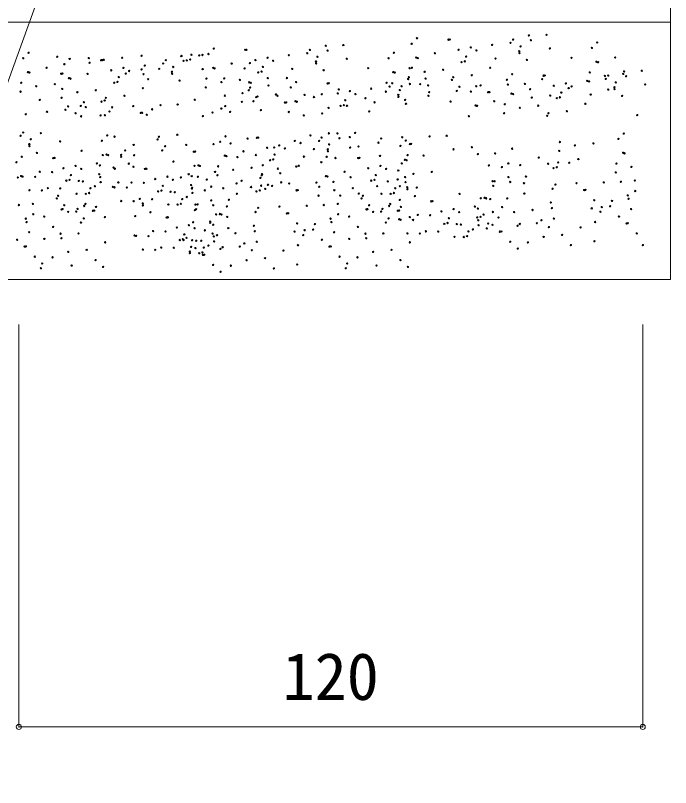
# Model space of a CAD drawing. Units: millimetres, scale not verified. Extents: x -1008 to 992, y -668 to 682.
# Drawn here: x 160.2 to 287.4, y -154.6 to -4.5 of the extents above; entities that cross this region are included whole.
import ezdxf
from ezdxf.enums import TextEntityAlignment as Align

# ---------------------------------------------------------------- set-up
doc = ezdxf.new("R2010")
doc.units = ezdxf.units.MM
doc.header["$LTSCALE"] = 2
doc.header["$PDMODE"] = 32
doc.header["$PDSIZE"] = 1
for name, color, linetype, lineweight in [('0-1', 7, 'Continuous', 18), ('0-5', 7, 'Continuous', 18), ('0-6', 7, 'Continuous', 18), ('0-7', 7, 'Continuous', 18)]:
    doc.layers.add(name, color=color, linetype=linetype, lineweight=lineweight)
doc.styles.add('ＭＳ ゴシック', font='')
doc.styles.get('ＭＳ ゴシック').set_extended_font_data('MS Gothic')

msp = doc.modelspace()

# ---------------------------------------------------------------- linework, layer by layer
at = {"layer": '0-1'}
msp.add_line((-671.751, -5.85), (287.432, -5.85), dxfattribs=at)
at = {"layer": '0-5'}
for p, q in [((287.432, 268.199), (287.432, -55.85)), ((160.857, -64.64), (160.857, -142.825)), ((282.032, -64.64), (282.032, -142.825)), ((160.857, -142.825), (282.032, -142.825))]:
    msp.add_line(p, q, dxfattribs=at)
for p in [(160.857, -142.825), (282.032, -142.825)]:
    msp.add_point(p, dxfattribs=at)
at = {"layer": '0-6'}
msp.add_line((-671.751, -55.85), (287.432, -55.85), dxfattribs=at)
for centre in [(238.185, -8.991), (259.93, -8.428), (263.351, -8.312), (220.456, -10.427), (223.877, -10.31), (237.15, -10.042), (244.286, -9.256), (244.546, -9.224), (252.768, -10.285), (256.349, -9.887), (256.853, -9.24), (258.312, -10.566), (260.301, -9.373), (273.184, -9.805), (162.756, -11.804), (197.675, -12.041), (198.71, -10.99), (204.811, -11.255), (205.071, -11.222), (216.875, -11.885), (217.378, -11.239), (220.826, -11.371), (233.71, -11.804), (241.664, -11.906), (246.27, -11.213), (248.63, -10.76), (249.718, -11.346), (258.046, -11.495), (258.073, -11.876), (264.014, -10.964), (272.149, -10.856), (161.72, -12.855), (168.327, -12.581), (170.728, -12.988), (174.428, -12.846), (176.829, -13.254), (177.089, -13.221), (177.345, -13.157), (180.926, -12.759), (184.686, -12.376), (189.396, -13.237), (192.412, -12.439), (192.474, -12.425), (192.844, -13.37), (193.457, -13.292), (194.103, -13.111), (194.368, -12.183), (195.895, -12.309), (196.507, -12.231), (206.795, -13.212), (209.155, -12.758), (210.243, -13.344), (213.294, -12.283), (218.572, -13.493), (218.837, -12.565), (224.54, -12.963), (232.675, -12.855), (238.047, -12.733), (238.348, -12.834), (246.836, -13.63), (247.463, -13.468), (247.729, -12.539), (253.431, -12.937), (259.532, -13.202), (268.194, -12.796), (273.046, -13.547), (276.663, -12.719), (166.234, -14.718), (169.693, -14.04), (174.589, -13.733), (181.173, -14.757), (184.696, -15.037), (185.312, -14.282), (188.117, -14.921), (188.893, -13.884), (190.855, -14.564), (196.558, -14.962), (198.572, -14.731), (198.873, -14.833), (202.189, -13.904), (204.693, -14.854), (205.728, -13.802), (208.254, -14.538), (213.957, -14.936), (218.599, -13.875), (228.72, -14.795), (236.752, -14.817), (237.189, -14.718), (243.255, -15.089), (252.397, -14.706), (273.348, -13.648), (162.617, -15.545), (162.919, -15.647), (169.051, -15.866), (169.311, -15.833), (174.207, -15.903), (178.813, -15.211), (180.272, -16.537), (181.618, -15.849), (182.261, -15.343), (185.066, -15.982), (190.59, -15.492), (190.617, -15.874), (207.361, -15.628), (207.989, -15.466), (220.058, -15.201), (233.572, -15.545), (233.873, -15.647), (236.624, -16.547), (239.674, -15.486), (245.235, -16.563), (248.816, -16.165), (256.673, -15.986), (262.774, -16.252), (263.034, -16.219), (271.752, -15.631), (274.674, -16.3), (275.341, -16.235), (278.255, -15.902), (278.418, -15.423), (278.789, -16.368), (281.839, -15.307), (161.323, -17.629), (167.826, -17.901), (170.59, -16.73), (170.891, -16.831), (179.379, -17.627), (180.007, -17.465), (185.975, -16.935), (192.076, -17.2), (197.277, -16.815), (200.2, -17.485), (200.738, -16.793), (203.781, -17.087), (205.59, -17.544), (205.891, -17.645), (209.207, -16.717), (212.922, -16.705), (214.7, -17.486), (220.801, -17.751), (221.061, -17.718), (232.277, -17.629), (233.368, -17.735), (236.445, -16.922), (236.816, -17.867), (238.78, -17.901), (239.866, -16.806), (240.337, -18.139), (244.979, -17.078), (255.638, -17.038), (255.839, -17.989), (259.155, -17.856), (262.471, -16.928), (267.118, -17.755), (271.256, -17.28), (271.623, -17.361), (274.837, -16.882), (276.8, -17.562), (282.503, -17.96), (161.194, -19.36), (164.245, -18.299), (169.295, -18.814), (172.218, -19.484), (175.799, -19.086), (184.94, -18.703), (197.149, -18.546), (204.295, -19.628), (205.505, -19.077), (205.76, -18.561), (209.341, -18.163), (213.665, -18.537), (222.996, -18.927), (225.145, -19.254), (229.283, -18.779), (232.149, -19.36), (232.864, -18.381), (234.827, -19.061), (235.199, -18.299), (240.53, -19.459), (245.898, -19.215), (246.438, -18.404), (248.665, -19.351), (249.699, -18.299), (250.54, -18.154), (251.999, -19.48), (252.259, -19.448), (260.152, -18.901), (264.758, -18.209), (266.217, -19.535), (267.643, -18.652), (268.206, -18.341), (275.337, -18.953), (276.534, -18.49), (276.561, -18.872), (164.908, -20.952), (169.167, -20.545), (177.523, -21.075), (177.778, -20.56), (181.359, -20.162), (195.014, -20.925), (200.863, -20.138), (206.964, -20.403), (207.217, -20.298), (210.798, -19.9), (211.065, -20.153), (216.365, -19.988), (218.179, -20.4), (219.681, -19.855), (222.785, -19.708), (224.244, -21.034), (226.233, -19.84), (228.168, -20.651), (234.561, -19.989), (234.588, -20.371), (235.862, -20.952), (240.408, -20.157), (256.535, -19.728), (256.836, -19.829), (260.481, -20.509), (264.062, -20.111), (265.324, -20.625), (265.951, -20.463), (271.92, -19.933), (278.02, -20.198), (170.408, -22.232), (172.881, -22.136), (173.486, -21.42), (173.857, -22.364), (176.907, -21.303), (178.982, -22.402), (183.083, -22.152), (188.383, -21.986), (191.699, -21.854), (200.934, -22.155), (204.167, -21.359), (206.423, -21.214), (212.524, -21.479), (212.784, -21.447), (214.562, -21.227), (214.863, -21.328), (221.007, -22.507), (223.351, -22.124), (223.978, -21.962), (224.588, -22.11), (229.947, -21.432), (236.047, -21.697), (244.709, -21.29), (249.561, -22.041), (249.863, -22.142), (253.178, -21.214), (255.24, -21.812), (258.162, -22.482), (261.743, -22.084), (270.884, -21.701), (162.185, -23.751), (166.324, -23.276), (169.905, -22.878), (171.867, -23.558), (176.724, -23.981), (177.57, -23.956), (178.441, -23.213), (184.542, -23.478), (184.802, -23.445), (185.705, -23.848), (186.74, -22.797), (196.606, -24.108), (198.47, -23.418), (200.186, -22.649), (201.891, -23.302), (207.88, -22.95), (213.267, -23.311), (216.189, -23.981), (219.77, -23.583), (228.912, -23.2), (248.267, -24.125), (255.112, -23.543), (263.467, -24.073), (263.723, -23.558), (267.304, -23.16), (280.959, -23.923), (172.952, -24.154), (161.194, -27.94), (161.698, -27.293), (163.156, -28.62), (165.146, -27.426), (178.029, -27.858), (179.444, -28.105), (187.8, -28.636), (188.055, -28.12), (191.636, -27.722), (200.992, -28.044), (205.291, -28.486), (207.093, -28.309), (207.353, -28.277), (217.494, -27.858), (219.66, -28.293), (221.075, -27.46), (222.738, -27.481), (223.108, -28.425), (225.131, -28.198), (226.159, -27.364), (231.232, -28.463), (235.333, -28.213), (240.633, -28.048), (243.949, -27.915), (277.306, -28.551), (278.341, -27.5), (162.891, -29.548), (162.918, -29.93), (168.859, -29.018), (176.994, -28.91), (183.158, -29.697), (189.259, -29.962), (193.36, -29.712), (198.66, -29.547), (199.957, -29.095), (201.976, -29.414), (211.437, -29.813), (214.444, -28.919), (215.576, -29.337), (219.157, -28.94), (221.119, -29.619), (226.822, -30.017), (230.691, -29.274), (234.957, -29.909), (235.992, -28.858), (236.792, -29.539), (237.052, -29.506), (265.938, -29.143), (268.86, -29.813), (272.441, -29.415), (164.377, -31.256), (173.039, -30.849), (177.891, -31.6), (181.508, -30.773), (188.718, -30.773), (194.819, -31.038), (195.079, -31.006), (204.471, -30.958), (209.077, -30.266), (210.464, -30.21), (210.536, -31.592), (212.526, -30.398), (218.157, -30.511), (220.854, -30.547), (220.881, -30.929), (225.201, -30.215), (245.275, -30.567), (248.856, -30.17), (250.025, -31.501), (253.341, -31.368), (256.657, -30.44), (265.809, -30.874), (278.203, -31.242), (278.504, -31.343), (160.395, -33.067), (161.43, -32.016), (167.531, -32.281), (167.791, -32.248), (177.145, -31.689), (178.192, -31.701), (180.72, -31.646), (180.747, -32.027), (183.228, -31.714), (190.868, -32.947), (200.854, -31.786), (201.156, -31.887), (203.302, -32.066), (206.883, -31.669), (209.644, -32.682), (210.271, -32.52), (216.239, -31.99), (219.603, -33.067), (220.639, -32.016), (222.34, -32.255), (226.739, -32.281), (226.999, -32.248), (231.002, -31.849), (235.854, -32.6), (236.155, -32.701), (236.353, -31.689), (239.471, -31.772), (261.829, -32.164), (265.607, -33.115), (269.523, -32.465), (169.515, -34.238), (171.875, -33.784), (172.964, -34.37), (176.014, -33.309), (176.596, -33.684), (179.259, -34.113), (179.519, -34.354), (182.206, -33.353), (183.1, -33.956), (185.36, -34.378), (185.62, -34.346), (194.973, -33.786), (195.72, -33.698), (196.021, -33.799), (199.56, -33.87), (202.482, -34.539), (206.063, -34.141), (208.235, -33.659), (211.157, -34.328), (214.738, -33.931), (215.204, -33.759), (228.723, -34.238), (231.083, -33.784), (232.172, -34.37), (235.222, -33.309), (252.165, -33.692), (254.667, -34.021), (255.925, -33.309), (258.248, -33.623), (263.651, -33.372), (264.696, -34.225), (265.342, -34.044), (267.746, -33.164), (276.908, -33.326), (279.831, -33.995), (160.684, -36.042), (161.292, -35.758), (161.594, -35.859), (164, -35.91), (164.909, -34.93), (167.316, -34.981), (170.974, -35.564), (176.468, -35.415), (176.677, -35.962), (189.704, -35.882), (192.323, -36.017), (193.842, -35.407), (194.425, -35.782), (195.638, -35.884), (198.954, -34.956), (199.431, -35.6), (207.787, -36.131), (208.042, -35.615), (208.107, -35.389), (211.623, -35.218), (220.5, -35.758), (220.802, -35.859), (224.117, -34.93), (225.278, -35.981), (230.182, -35.564), (234.559, -34.683), (235.885, -35.962), (237.481, -35.353), (241.062, -34.955), (255.934, -35.97), (259.356, -35.854), (276.78, -35.056), (170.081, -36.654), (170.709, -36.492), (172.488, -36.705), (173.296, -36.801), (176.745, -36.934), (180.182, -37.006), (182.738, -37.028), (185.144, -37.079), (187.344, -36.335), (190.792, -36.468), (194.297, -37.512), (197.347, -36.451), (203.145, -37.192), (204.126, -36.68), (207.904, -37.631), (209.246, -37.457), (211.82, -36.981), (213.347, -37.207), (218.647, -37.042), (221.963, -36.909), (229.289, -36.654), (229.917, -36.492), (232.504, -36.801), (234.431, -36.414), (235.953, -36.934), (252.857, -36.782), (253.263, -36.758), (256.305, -36.915), (258.966, -37.156), (265.066, -37.421), (269.168, -37.171), (274.468, -37.006), (277.783, -36.874), (280.494, -36.648), (162.92, -38.511), (165.326, -38.562), (166.501, -38.113), (168.907, -38.164), (174.49, -39.056), (174.755, -38.128), (175.642, -37.731), (179.121, -37.855), (179.422, -37.956), (181.828, -38.007), (187.91, -38.752), (188.537, -38.59), (188.803, -37.662), (190.316, -38.803), (191.125, -38.899), (194.462, -38.207), (194.505, -38.059), (194.573, -39.031), (196.964, -38.537), (198.222, -37.825), (200.545, -38.139), (205.948, -37.888), (206.993, -38.741), (207.639, -38.56), (208.705, -38.268), (210.043, -37.68), (214.806, -38.533), (215.066, -38.501), (219.206, -37.841), (222.128, -38.511), (225.709, -38.113), (230.451, -37.705), (233.698, -39.056), (233.963, -38.128), (234.85, -37.731), (236.303, -37.938), (236.33, -38.319), (238.144, -38.006), (252.997, -37.687), (264.526, -38.232), (270.627, -38.498), (270.887, -38.465), (280.564, -38.666), (168.225, -40.103), (168.48, -39.587), (172.061, -39.19), (173.863, -39.218), (180.748, -40.609), (184.329, -40.211), (186.736, -40.262), (192.584, -40.225), (193.47, -39.828), (198.232, -40.486), (201.653, -40.369), (203.216, -39.209), (219.077, -39.572), (223.289, -39.562), (226.87, -39.164), (227.433, -40.103), (227.688, -39.587), (231.269, -39.19), (233.071, -39.218), (234.842, -40.406), (237.788, -39.646), (241.202, -40.638), (246.451, -39.239), (250.556, -40.079), (251.302, -39.99), (251.604, -40.091), (252.405, -40.235), (255.721, -40.102), (259.036, -39.174), (272.611, -40.455), (276.059, -40.587), (279.109, -39.526), (279.276, -40.181), (160.872, -41.389), (163.583, -41.164), (169.684, -41.429), (173.57, -41.578), (173.785, -41.179), (175.842, -41.753), (183.155, -40.66), (184.915, -41.084), (184.942, -41.466), (189.89, -41.287), (191.691, -41.315), (192.319, -41.153), (195.154, -41.298), (195.56, -41.274), (198.603, -41.43), (201.263, -41.672), (207.363, -41.937), (211.465, -41.687), (216.765, -41.522), (220.08, -41.389), (222.791, -41.164), (228.892, -41.429), (232.778, -41.578), (232.993, -41.179), (235.05, -41.753), (240.942, -40.671), (249.425, -41.699), (250.008, -42.074), (254.702, -41.795), (264.209, -40.898), (264.388, -41.974), (272.114, -42.037), (274.07, -41.781), (275.695, -41.639), (163.653, -43.181), (165.779, -43.644), (169.143, -42.24), (169.36, -42.185), (170.437, -42.723), (172.006, -42.666), (172.262, -42.151), (175.244, -42.505), (175.504, -42.473), (183.454, -43.552), (186.401, -42.792), (195.063, -42.385), (195.294, -42.203), (199.168, -43.225), (199.915, -43.136), (200.216, -43.237), (206.823, -42.748), (212.924, -43.013), (213.184, -42.981), (222.862, -43.181), (224.988, -43.644), (228.351, -42.24), (228.568, -42.185), (229.645, -42.723), (231.214, -42.666), (231.47, -42.151), (234.452, -42.505), (234.712, -42.473), (238.32, -43.32), (240.727, -43.371), (242.927, -42.628), (245.286, -42.174), (246.375, -42.76), (251.121, -43.254), (252.93, -42.744), (257.047, -42.755), (260.628, -42.357), (273.805, -42.709), (277.419, -43.629), (279.773, -42.179), (162.199, -44.042), (162.365, -44.696), (172.925, -44.803), (173.465, -43.992), (177.567, -43.742), (189.554, -43.817), (189.815, -43.785), (194.702, -44.751), (198.018, -44.618), (198.037, -44.845), (201.333, -43.69), (214.908, -44.97), (218.356, -45.103), (221.407, -44.042), (221.573, -44.696), (232.133, -44.803), (232.673, -43.992), (234.704, -44.147), (235.005, -44.249), (236.775, -43.742), (237.411, -44.3), (243.493, -45.044), (244.12, -44.882), (244.385, -43.954), (245.899, -45.095), (249.88, -43.805), (250.088, -44.352), (250.548, -43.683), (252.007, -45.009), (253.996, -43.816), (258.145, -45.078), (261.46, -44.945), (262.352, -44.346), (264.776, -44.017), (272.777, -44.69), (278.878, -44.955), (279.138, -44.923), (167.504, -45.633), (186.932, -46.466), (189.339, -46.517), (191.539, -45.774), (193.899, -45.321), (194.987, -45.906), (196.999, -46.311), (198.62, -45.22), (201.542, -45.89), (206.506, -45.414), (206.685, -46.49), (214.411, -46.553), (216.367, -46.297), (217.992, -46.155), (226.712, -45.633), (239.912, -46.503), (242.318, -46.554), (246.708, -45.191), (248.167, -46.517), (249.053, -46.121), (250.156, -45.324), (251.742, -45.938), (252.845, -45.243), (254.304, -46.569), (254.564, -46.537), (257.71, -45.407), (263.811, -45.673), (269.948, -45.741), (160.508, -48.145), (162.862, -46.694), (165.808, -47.979), (168.963, -46.96), (169.123, -47.847), (172.439, -46.918), (183.316, -47.294), (183.617, -47.395), (186.023, -47.446), (192.732, -48.029), (192.997, -47.1), (193.418, -47.77), (198.492, -46.951), (198.7, -47.498), (199.344, -47.271), (202.925, -46.873), (216.102, -47.225), (219.716, -48.145), (222.07, -46.694), (225.016, -47.979), (228.171, -46.96), (228.331, -47.847), (231.647, -46.918), (236.331, -46.901), (238.737, -46.952), (245.472, -47.579), (247.274, -47.608), (247.901, -47.446), (262.787, -47.598), (266.367, -47.2), (280.862, -46.912), (161.967, -49.471), (162.227, -49.438), (177.611, -48.643), (188.524, -49.649), (192.105, -48.19), (192.845, -48.199), (194.304, -49.525), (194.511, -48.242), (195.32, -48.337), (196.294, -48.332), (197.665, -49.267), (198.768, -48.47), (200.442, -49.594), (203.758, -49.461), (204.649, -48.862), (207.073, -48.533), (215.074, -49.206), (221.175, -49.471), (221.435, -49.438), (236.819, -48.643), (256.288, -48.526), (259.736, -48.659), (268.092, -49.189), (272.639, -48.432), (282.056, -49.167), (170.45, -50.499), (174.031, -50.101), (184.943, -50.047), (187.35, -50.098), (190.931, -49.7), (194.039, -50.454), (194.084, -50.726), (195.142, -49.759), (195.886, -50.754), (196.513, -50.592), (196.601, -51.085), (196.779, -49.664), (196.861, -51.053), (200.007, -49.923), (206.108, -50.188), (212.246, -50.257), (229.658, -50.499), (233.239, -50.101), (257.747, -49.852), (163.951, -51.428), (167.399, -51.56), (175.755, -52.091), (205.084, -52.114), (208.665, -51.716), (223.159, -51.428), (226.607, -51.56), (234.963, -52.091), (165.145, -53.682), (165.41, -52.754), (171.113, -53.152), (177.214, -53.417), (198.585, -53.042), (202.034, -53.175), (210.389, -53.705), (214.936, -52.947), (224.353, -53.682), (224.618, -52.754), (230.321, -53.152), (236.422, -53.417), (200.044, -54.368)]:
    msp.add_circle(centre, 0.133, dxfattribs=at)
at = {"layer": '0-7'}
msp.add_line((167.296, 6.142), (73.77, -250.819), dxfattribs=at)

# ---------------------------------------------------------------- texts
at = {"layer": '0-5', "style": 'ＭＳ ゴシック'}
msp.add_text('120', height=9.164, dxfattribs=at).set_placement((212.07, -140.325), align=Align.BOTTOM_LEFT)

doc.saveas('drawing.dxf')
